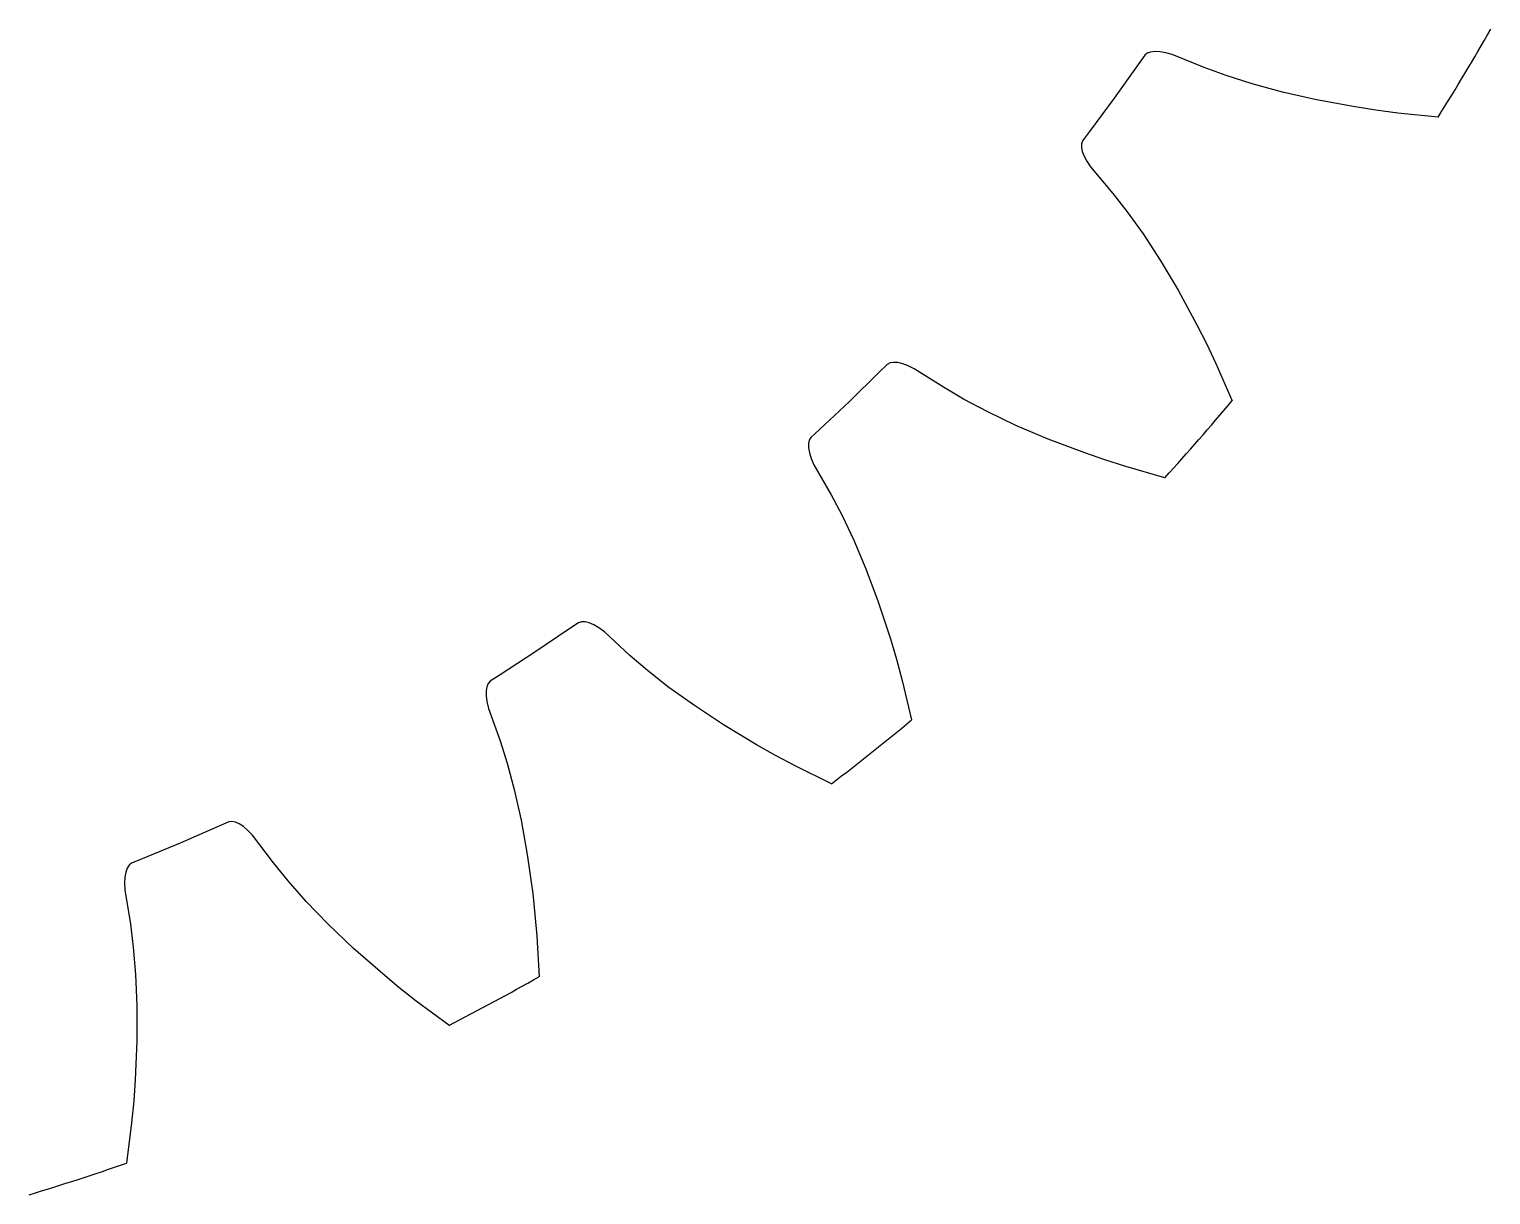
# Model space of a CAD drawing. Extents: x -19.5 to 29.1, y -19.6 to 19.6.
# Drawn here: x 5.67 to 17, y -18.73 to -9.69 of the extents above; entities that cross this region are included whole.
import ezdxf

# ---------------------------------------------------------------- set-up
doc = ezdxf.new("R2010")
doc.units = 0

msp = doc.modelspace()

# ---------------------------------------------------------------- linework, layer by layer
at = {"layer": 'layer1'}
for p, q in [((14.264, -9.968), (14.079, -10.229)), ((14.316, -9.894), (14.264, -9.968)), ((14.335, -9.88), (14.316, -9.894)), ((14.361, -9.87), (14.335, -9.88)), ((14.394, -9.866), (14.361, -9.87)), ((14.433, -9.868), (14.394, -9.866)), ((14.478, -9.876), (14.433, -9.868)), ((14.529, -9.89), (14.478, -9.876)), ((14.777, -9.991), (14.529, -9.89)), ((14.947, -10.053), (14.777, -9.991)), ((15.148, -10.117), (14.947, -10.053)), ((15.382, -10.181), (15.148, -10.117)), ((15.647, -10.241), (15.382, -10.181)), ((14.079, -10.229), (13.888, -10.486)), ((15.946, -10.296), (15.647, -10.241)), ((16.108, -10.321), (15.946, -10.296)), ((16.277, -10.343), (16.108, -10.321)), ((16.591, -10.375), (16.277, -10.343)), ((13.888, -10.486), (13.834, -10.558)), ((13.826, -10.581), (13.825, -10.608)), ((13.825, -10.608), (13.831, -10.641)), ((13.834, -10.558), (13.826, -10.581)), ((13.831, -10.641), (13.845, -10.677)), ((13.845, -10.677), (13.866, -10.717)), ((13.866, -10.717), (13.896, -10.761)), ((13.896, -10.761), (14.069, -10.966)), ((14.069, -10.966), (14.18, -11.109)), ((14.18, -11.109), (14.303, -11.28)), ((14.303, -11.28), (14.436, -11.483)), ((14.436, -11.483), (14.575, -11.717)), ((14.575, -11.717), (14.72, -11.984)), ((14.72, -11.984), (14.793, -12.13)), ((14.793, -12.13), (14.867, -12.284)), ((12.319, -12.292), (12.255, -12.355)), ((12.341, -12.28), (12.319, -12.292)), ((12.368, -12.276), (12.341, -12.28)), ((12.401, -12.278), (12.368, -12.276)), ((12.439, -12.286), (12.401, -12.278)), ((12.482, -12.302), (12.439, -12.286)), ((12.529, -12.325), (12.482, -12.302)), ((12.755, -12.469), (12.529, -12.325)), ((14.867, -12.284), (14.994, -12.573)), ((12.255, -12.355), (12.026, -12.578)), ((12.911, -12.561), (12.755, -12.469)), ((13.098, -12.659), (12.911, -12.561)), ((12.026, -12.578), (11.793, -12.797)), ((13.317, -12.764), (13.098, -12.659)), ((11.793, -12.797), (11.727, -12.858)), ((13.567, -12.871), (13.317, -12.764)), ((11.714, -12.879), (11.708, -12.906)), ((11.708, -12.906), (11.709, -12.939)), ((11.727, -12.858), (11.714, -12.879)), ((13.851, -12.978), (13.567, -12.871)), ((11.709, -12.939), (11.716, -12.977)), ((11.716, -12.977), (11.73, -13.021)), ((11.73, -13.021), (11.751, -13.07)), ((14.006, -13.031), (13.851, -12.978)), ((11.751, -13.07), (11.885, -13.302)), ((14.168, -13.083), (14.006, -13.031)), ((14.472, -13.17), (14.168, -13.083)), ((11.885, -13.302), (11.969, -13.462)), ((11.969, -13.462), (12.059, -13.653)), ((12.059, -13.653), (12.154, -13.876)), ((12.154, -13.876), (12.249, -14.131)), ((12.249, -14.131), (12.344, -14.419)), ((9.852, -14.345), (9.587, -14.523)), ((9.927, -14.294), (9.852, -14.345)), ((9.95, -14.287), (9.927, -14.294)), ((9.977, -14.287), (9.95, -14.287)), ((10.009, -14.295), (9.977, -14.287)), ((10.045, -14.31), (10.009, -14.295)), ((10.084, -14.333), (10.045, -14.31)), ((10.127, -14.365), (10.084, -14.333)), ((10.324, -14.547), (10.127, -14.365)), ((12.344, -14.419), (12.39, -14.577)), ((9.587, -14.523), (9.318, -14.697)), ((10.461, -14.664), (10.324, -14.547)), ((12.39, -14.577), (12.434, -14.741)), ((9.318, -14.697), (9.242, -14.746)), ((10.627, -14.795), (10.461, -14.664)), ((9.216, -14.79), (9.21, -14.822)), ((9.21, -14.822), (9.211, -14.861)), ((9.226, -14.764), (9.216, -14.79)), ((9.242, -14.746), (9.226, -14.764)), ((10.824, -14.937), (10.627, -14.795)), ((12.434, -14.741), (12.508, -15.048)), ((9.211, -14.861), (9.216, -14.906)), ((9.216, -14.906), (9.228, -14.958)), ((11.051, -15.086), (10.824, -14.937)), ((9.228, -14.958), (9.318, -15.21)), ((11.311, -15.243), (11.051, -15.086)), ((9.318, -15.21), (9.373, -15.383)), ((11.454, -15.323), (11.311, -15.243)), ((9.373, -15.383), (9.427, -15.587)), ((11.605, -15.403), (11.454, -15.323)), ((11.887, -15.543), (11.605, -15.403)), ((9.427, -15.587), (9.481, -15.824)), ((7.215, -15.837), (7.132, -15.873)), ((7.239, -15.834), (7.215, -15.837)), ((7.266, -15.839), (7.239, -15.834)), ((7.296, -15.852), (7.266, -15.839)), ((7.328, -15.874), (7.296, -15.852)), ((9.481, -15.824), (9.529, -16.091)), ((7.132, -15.873), (6.839, -16.002)), ((7.363, -15.904), (7.328, -15.874)), ((7.399, -15.942), (7.363, -15.904)), ((7.561, -16.156), (7.399, -15.942)), ((6.839, -16.002), (6.544, -16.125)), ((6.427, -16.197), (6.416, -16.228)), ((6.442, -16.174), (6.427, -16.197)), ((6.461, -16.159), (6.442, -16.174)), ((6.544, -16.125), (6.461, -16.159)), ((7.675, -16.296), (7.561, -16.156)), ((9.529, -16.091), (9.571, -16.392)), ((6.409, -16.267), (6.407, -16.312)), ((6.407, -16.312), (6.409, -16.365)), ((6.416, -16.228), (6.409, -16.267)), ((7.815, -16.455), (7.675, -16.296)), ((6.409, -16.365), (6.453, -16.63)), ((9.571, -16.392), (9.588, -16.555)), ((7.983, -16.629), (7.815, -16.455)), ((6.453, -16.63), (6.475, -16.809)), ((8.18, -16.817), (7.983, -16.629)), ((9.588, -16.555), (9.602, -16.724)), ((9.602, -16.724), (9.62, -17.039)), ((6.475, -16.809), (6.493, -17.02)), ((8.408, -17.017), (8.18, -16.817)), ((6.493, -17.02), (6.503, -17.262)), ((8.534, -17.122), (8.408, -17.017)), ((8.668, -17.227), (8.534, -17.122)), ((6.503, -17.262), (6.503, -17.534)), ((8.921, -17.415), (8.668, -17.227)), ((6.503, -17.534), (6.49, -17.837)), ((6.49, -17.837), (6.478, -18)), ((6.478, -18), (6.462, -18.17)), ((6.462, -18.17), (6.423, -18.483))]:
    msp.add_line(p, q, dxfattribs=at)
for start, end in [(327.9809, 330.3048), (317.6952, 320.0191), (307.4094, 309.7334), (297.1237, 299.4477), (286.838, 289.162)]:
    msp.add_arc((0, 0), 19.567, start, end, dxfattribs=at)
at = {"layer": 'layer3'}
for p, q in [((14.264, -9.968), (14.079, -10.229)), ((14.316, -9.894), (14.264, -9.968)), ((14.335, -9.88), (14.316, -9.894)), ((14.361, -9.87), (14.335, -9.88)), ((14.394, -9.866), (14.361, -9.87)), ((14.433, -9.868), (14.394, -9.866)), ((14.478, -9.876), (14.433, -9.868)), ((14.529, -9.89), (14.478, -9.876)), ((14.777, -9.991), (14.529, -9.89)), ((14.947, -10.053), (14.777, -9.991)), ((15.148, -10.117), (14.947, -10.053)), ((15.382, -10.181), (15.148, -10.117)), ((15.647, -10.241), (15.382, -10.181)), ((14.079, -10.229), (13.888, -10.486)), ((15.946, -10.296), (15.647, -10.241)), ((16.108, -10.321), (15.946, -10.296)), ((16.277, -10.343), (16.108, -10.321)), ((16.591, -10.375), (16.277, -10.343)), ((13.888, -10.486), (13.834, -10.558)), ((13.826, -10.581), (13.825, -10.608)), ((13.825, -10.608), (13.831, -10.641)), ((13.834, -10.558), (13.826, -10.581)), ((13.831, -10.641), (13.845, -10.677)), ((13.845, -10.677), (13.866, -10.717)), ((13.866, -10.717), (13.896, -10.761)), ((13.896, -10.761), (14.069, -10.966)), ((14.069, -10.966), (14.18, -11.109)), ((14.18, -11.109), (14.303, -11.28)), ((14.303, -11.28), (14.436, -11.483)), ((14.436, -11.483), (14.575, -11.717)), ((14.575, -11.717), (14.72, -11.984)), ((14.72, -11.984), (14.793, -12.13)), ((14.793, -12.13), (14.867, -12.284)), ((12.319, -12.292), (12.255, -12.355)), ((12.341, -12.28), (12.319, -12.292)), ((12.368, -12.276), (12.341, -12.28)), ((12.401, -12.278), (12.368, -12.276)), ((12.439, -12.286), (12.401, -12.278)), ((12.482, -12.302), (12.439, -12.286)), ((12.529, -12.325), (12.482, -12.302)), ((12.755, -12.469), (12.529, -12.325)), ((14.867, -12.284), (14.994, -12.573)), ((12.255, -12.355), (12.026, -12.578)), ((12.911, -12.561), (12.755, -12.469)), ((13.098, -12.659), (12.911, -12.561)), ((12.026, -12.578), (11.793, -12.797)), ((13.317, -12.764), (13.098, -12.659)), ((11.793, -12.797), (11.727, -12.858)), ((13.567, -12.871), (13.317, -12.764)), ((11.714, -12.879), (11.708, -12.906)), ((11.708, -12.906), (11.709, -12.939)), ((11.727, -12.858), (11.714, -12.879)), ((13.851, -12.978), (13.567, -12.871)), ((11.709, -12.939), (11.716, -12.977)), ((11.716, -12.977), (11.73, -13.021)), ((11.73, -13.021), (11.751, -13.07)), ((14.006, -13.031), (13.851, -12.978)), ((11.751, -13.07), (11.885, -13.302)), ((14.168, -13.083), (14.006, -13.031)), ((14.472, -13.17), (14.168, -13.083)), ((11.885, -13.302), (11.969, -13.462)), ((11.969, -13.462), (12.059, -13.653)), ((12.059, -13.653), (12.154, -13.876)), ((12.154, -13.876), (12.249, -14.131)), ((12.249, -14.131), (12.344, -14.419)), ((9.852, -14.345), (9.587, -14.523)), ((9.927, -14.294), (9.852, -14.345)), ((9.95, -14.287), (9.927, -14.294)), ((9.977, -14.287), (9.95, -14.287)), ((10.009, -14.295), (9.977, -14.287)), ((10.045, -14.31), (10.009, -14.295)), ((10.084, -14.333), (10.045, -14.31)), ((10.127, -14.365), (10.084, -14.333)), ((10.324, -14.547), (10.127, -14.365)), ((12.344, -14.419), (12.39, -14.577)), ((9.587, -14.523), (9.318, -14.697)), ((10.461, -14.664), (10.324, -14.547)), ((12.39, -14.577), (12.434, -14.741)), ((9.318, -14.697), (9.242, -14.746)), ((10.627, -14.795), (10.461, -14.664)), ((9.216, -14.79), (9.21, -14.822)), ((9.21, -14.822), (9.211, -14.861)), ((9.226, -14.764), (9.216, -14.79)), ((9.242, -14.746), (9.226, -14.764)), ((10.824, -14.937), (10.627, -14.795)), ((12.434, -14.741), (12.508, -15.048)), ((9.211, -14.861), (9.216, -14.906)), ((9.216, -14.906), (9.228, -14.958)), ((11.051, -15.086), (10.824, -14.937)), ((9.228, -14.958), (9.318, -15.21)), ((11.311, -15.243), (11.051, -15.086)), ((9.318, -15.21), (9.373, -15.383)), ((11.454, -15.323), (11.311, -15.243)), ((9.373, -15.383), (9.427, -15.587)), ((11.605, -15.403), (11.454, -15.323)), ((11.887, -15.543), (11.605, -15.403)), ((9.427, -15.587), (9.481, -15.824)), ((7.215, -15.837), (7.132, -15.873)), ((7.239, -15.834), (7.215, -15.837)), ((7.266, -15.839), (7.239, -15.834)), ((7.296, -15.852), (7.266, -15.839)), ((7.328, -15.874), (7.296, -15.852)), ((9.481, -15.824), (9.529, -16.091)), ((7.132, -15.873), (6.839, -16.002)), ((7.363, -15.904), (7.328, -15.874)), ((7.399, -15.942), (7.363, -15.904)), ((7.561, -16.156), (7.399, -15.942)), ((6.839, -16.002), (6.544, -16.125)), ((6.427, -16.197), (6.416, -16.228)), ((6.442, -16.174), (6.427, -16.197)), ((6.461, -16.159), (6.442, -16.174)), ((6.544, -16.125), (6.461, -16.159)), ((7.675, -16.296), (7.561, -16.156)), ((9.529, -16.091), (9.571, -16.392)), ((6.409, -16.267), (6.407, -16.312)), ((6.407, -16.312), (6.409, -16.365)), ((6.416, -16.228), (6.409, -16.267)), ((7.815, -16.455), (7.675, -16.296)), ((6.409, -16.365), (6.453, -16.63)), ((9.571, -16.392), (9.588, -16.555)), ((7.983, -16.629), (7.815, -16.455)), ((6.453, -16.63), (6.475, -16.809)), ((8.18, -16.817), (7.983, -16.629)), ((9.588, -16.555), (9.602, -16.724)), ((9.602, -16.724), (9.62, -17.039)), ((6.475, -16.809), (6.493, -17.02)), ((8.408, -17.017), (8.18, -16.817)), ((6.493, -17.02), (6.503, -17.262)), ((8.534, -17.122), (8.408, -17.017)), ((8.668, -17.227), (8.534, -17.122)), ((6.503, -17.262), (6.503, -17.534)), ((8.921, -17.415), (8.668, -17.227)), ((6.503, -17.534), (6.49, -17.837)), ((6.49, -17.837), (6.478, -18)), ((6.478, -18), (6.462, -18.17)), ((6.462, -18.17), (6.423, -18.483))]:
    msp.add_line(p, q, dxfattribs=at)
for start, end in [(327.9809, 330.3048), (317.6952, 320.0191), (307.4094, 309.7334), (297.1237, 299.4477), (286.838, 289.162)]:
    msp.add_arc((0, 0), 19.567, start, end, dxfattribs=at)

doc.saveas('drawing.dxf')
